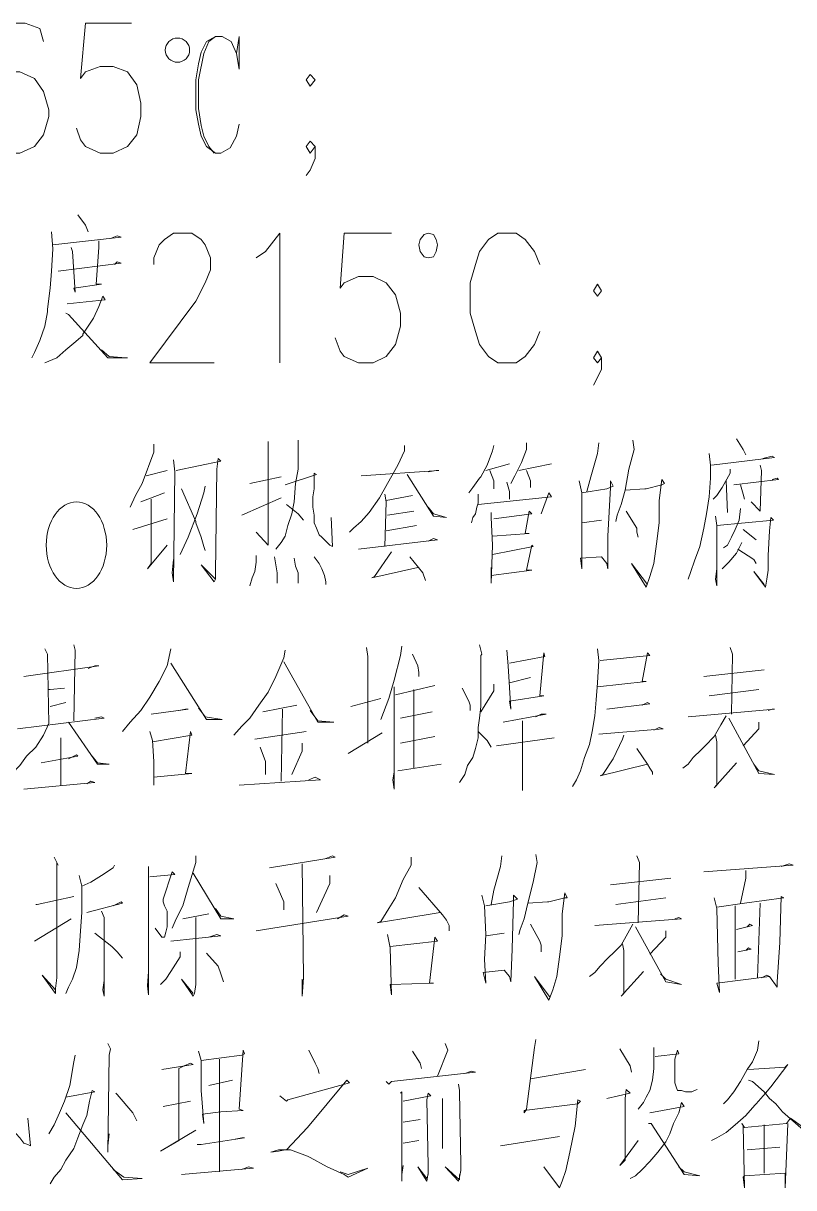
# Model space of a CAD drawing. Header units: millimetres. Extents: x 0 to 588, y 0 to 874.
# Drawn here: x 526.4 to 538.83, y 475.04 to 493.84 of the extents above; entities that cross this region are included whole.
import ezdxf

# ---------------------------------------------------------------- set-up
doc = ezdxf.new("R2010")
doc.units = ezdxf.units.MM
doc.layers.get('0').update_dxf_attribs({"lineweight": 18})

msp = doc.modelspace()

# ---------------------------------------------------------------- linework, layer by layer
at = {"color": 0, "lineweight": 0}
for points in [[(526.732, 493.543), (526.669, 493.755), (526.436, 493.839), (526.288, 493.839), (526.055, 493.755), (525.907, 493.437), (525.843, 492.95), (525.843, 492.442), (525.907, 492.04), (526.055, 491.85), (526.288, 491.744), (526.351, 491.744), (526.584, 491.85), (526.732, 492.04), (526.817, 492.337), (526.817, 492.442), (526.732, 492.739), (526.584, 492.95), (526.351, 493.056), (526.288, 493.056), (526.055, 492.95), (525.907, 492.739), (525.843, 492.442)], [(528.151, 493.839), (527.41, 493.839), (527.325, 492.95), (527.41, 493.056), (527.643, 493.141), (527.854, 493.141), (528.087, 493.056), (528.235, 492.845), (528.299, 492.548), (528.299, 492.337), (528.235, 492.04), (528.087, 491.85), (527.854, 491.744), (527.643, 491.744), (527.41, 491.85), (527.325, 491.956), (527.262, 492.146)], [(529.886, 492.21), (529.844, 492.019), (529.738, 491.829), (529.59, 491.744), (529.505, 491.744), (529.357, 491.85), (529.273, 492.019), (529.23, 492.21), (529.188, 492.442), (529.188, 492.929), (529.23, 493.183), (529.273, 493.374), (529.357, 493.543), (529.505, 493.628), (529.611, 493.628), (529.759, 493.543), (529.844, 493.353), (529.886, 493.628), (529.886, 493.099), (529.844, 493.353)], [(529.484, 491.744), (529.399, 491.85), (529.315, 492.019), (529.273, 492.188), (529.23, 492.464), (529.23, 492.929), (529.315, 493.353), (529.399, 493.543), (529.505, 493.628)], [(530.966, 491.384), (531.029, 491.469), (531.114, 491.659), (531.114, 491.85), (531.029, 491.935), (530.966, 491.85), (531.029, 491.744), (531.114, 491.85)], [(527.283, 490.749), (527.41, 490.58), (527.452, 490.474)], [(526.86, 490.474), (526.881, 490.199), (526.86, 489.839), (526.838, 489.564), (526.796, 489.225), (526.796, 489.183), (526.754, 488.95), (526.669, 488.717), (526.584, 488.527), (526.542, 488.442)], [(526.881, 490.262), (527.981, 490.389), (527.918, 490.411), (527.812, 490.368)], [(528.51, 489.944), (528.51, 490.051), (528.595, 490.262), (528.68, 490.347), (528.828, 490.453), (529.124, 490.453), (529.273, 490.347), (529.336, 490.262), (529.421, 490.051), (529.421, 489.86), (529.336, 489.649), (529.188, 489.352), (528.447, 488.357), (529.484, 488.357)], [(530.162, 490.051), (530.31, 490.156), (530.543, 490.453), (530.543, 488.357)], [(532.342, 490.453), (531.58, 490.453), (531.516, 489.564), (531.58, 489.649), (531.812, 489.754), (532.045, 489.754), (532.257, 489.649), (532.405, 489.458), (532.49, 489.162), (532.49, 488.95), (532.405, 488.654), (532.257, 488.463), (532.045, 488.357), (531.812, 488.357), (531.58, 488.463), (531.516, 488.548), (531.432, 488.76)], [(534.734, 489.944), (534.649, 490.156), (534.501, 490.347), (534.352, 490.453), (534.056, 490.453), (533.908, 490.347), (533.76, 490.156), (533.696, 489.944), (533.612, 489.649), (533.612, 489.162), (533.696, 488.865), (533.76, 488.654), (533.908, 488.463), (534.056, 488.357), (534.352, 488.357), (534.501, 488.463), (534.649, 488.654), (534.734, 488.865)], [(527.177, 490.22), (527.198, 490.156), (527.24, 489.5), (527.219, 489.564), (527.664, 489.627), (527.579, 489.627), (527.621, 490.22), (527.621, 490.326)], [(526.965, 489.839), (527.981, 489.966), (527.918, 489.987), (527.875, 489.944)], [(527.114, 489.31), (527.727, 489.373), (527.685, 489.437), (527.621, 489.267), (527.537, 489.077), (527.452, 488.95), (527.367, 488.823), (527.367, 488.802), (527.219, 488.675), (527.092, 488.569), (526.944, 488.442), (526.754, 488.357)], [(527.092, 489.162), (527.135, 489.14), (527.77, 488.442), (528.087, 488.442), (528.066, 488.442), (527.791, 488.463), (527.664, 488.569)], [(535.601, 487.998), (535.728, 488.252), (535.728, 488.442), (535.665, 488.548), (535.601, 488.442), (535.665, 488.357), (535.728, 488.442)], [(528.51, 487.045), (528.51, 486.918), (528.32, 486.41), (528.214, 486.219), (528.13, 486.029)], [(530.352, 487.087), (530.352, 485.415), (530.162, 485.627)], [(530.839, 487.108), (530.839, 486.643), (530.797, 486.41), (530.775, 486.114), (530.733, 485.923), (530.669, 485.733), (530.627, 485.563), (530.564, 485.457), (530.479, 485.352)], [(532.553, 487.024), (532.553, 486.939), (532.447, 486.706), (532.278, 486.41), (532.151, 486.177), (531.982, 485.944), (531.855, 485.796), (531.728, 485.69), (531.664, 485.627)], [(533.993, 487.024), (533.971, 486.939), (533.887, 486.706), (533.781, 486.516), (533.76, 486.495), (533.654, 486.346), (533.591, 486.262)], [(534.522, 487.066), (534.522, 486.96), (534.437, 486.749), (534.331, 486.537), (534.268, 486.41)], [(535.686, 487.066), (535.665, 486.897), (535.559, 486.516), (535.495, 486.283)], [(536.236, 487.108), (536.258, 486.96), (536.173, 486.643), (536.109, 486.304), (536.046, 486.071), (535.982, 485.902), (535.961, 485.796)], [(537.909, 487.13), (538.014, 486.96), (538.057, 486.876)], [(537.464, 486.897), (537.485, 486.706), (537.485, 486.495), (537.464, 486.198), (537.422, 485.923), (537.379, 485.69), (537.316, 485.394), (537.231, 485.161), (537.168, 484.992), (537.125, 484.865)], [(537.506, 486.706), (538.522, 486.833), (538.48, 486.854), (538.332, 486.812)], [(528.828, 486.791), (528.849, 486.601), (528.828, 484.822), (528.807, 484.971), (528.828, 485.182)], [(528.87, 486.622), (529.59, 486.77), (529.548, 486.812), (529.527, 486.643), (529.505, 484.971), (529.505, 484.865), (529.484, 484.822), (529.273, 485.098), (529.505, 484.865)], [(533.866, 486.622), (534.247, 486.728)], [(534.395, 486.622), (534.924, 486.728)], [(537.803, 486.643), (537.803, 486.579), (537.676, 486.346), (537.591, 486.219), (537.528, 486.156)], [(538.289, 486.706), (538.311, 486.622), (538.289, 485.966), (538.141, 486.114)], [(528.384, 486.537), (528.722, 486.622)], [(530.056, 486.41), (530.564, 486.516)], [(530.627, 486.389), (531.135, 486.558), (531.093, 486.579), (531.093, 486.325), (531.072, 486.198), (531.072, 486.029), (531.093, 485.902), (531.093, 485.775), (531.135, 485.69), (531.178, 485.584), (531.22, 485.542), (531.304, 485.457), (531.347, 485.415), (531.389, 485.394), (531.368, 485.86)], [(531.855, 486.537), (533.104, 486.622), (533.061, 486.622), (532.934, 486.601)], [(532.596, 486.558), (533.019, 485.881), (533.231, 485.86), (533.019, 485.923), (532.934, 486.029)], [(533.929, 486.622), (533.993, 486.452), (533.993, 486.325)], [(534.522, 486.622), (534.585, 486.452), (534.585, 486.346)], [(535.369, 486.452), (535.411, 486.262), (535.411, 485.034), (535.39, 485.204), (535.728, 485.225), (535.813, 485.119), (535.834, 485.034), (535.834, 485.563), (535.876, 486.346), (535.876, 486.452), (535.919, 486.368), (535.813, 486.325), (535.411, 486.262)], [(536.109, 486.304), (536.427, 486.325), (536.448, 486.325), (536.702, 486.389), (536.744, 486.41), (536.702, 486.474), (536.66, 486.135), (536.66, 485.775), (536.617, 485.436), (536.575, 485.119), (536.511, 484.907), (536.448, 484.738), (536.215, 485.119), (536.469, 484.78)], [(537.739, 486.452), (537.76, 485.944)], [(537.866, 486.389), (538.586, 486.474), (538.565, 486.495), (538.48, 486.474)], [(528.68, 486.262), (528.299, 486.114)], [(529.336, 486.368), (529.315, 486.262), (529.209, 485.923), (529.061, 485.542), (528.934, 485.267)], [(528.955, 486.325), (529.188, 485.796), (529.188, 485.775), (529.273, 485.542), (529.315, 485.394), (529.336, 485.33)], [(533.739, 486.071), (534.924, 486.198), (534.882, 486.262), (534.755, 485.923)], [(534.204, 486.431), (534.247, 486.283), (534.247, 486.156)], [(537.972, 486.389), (538.014, 486.241), (538.035, 486.156)], [(528.468, 486.156), (528.468, 485.119), (528.405, 485.034), (528.722, 485.415)], [(529.929, 485.902), (530.564, 486.177)], [(530.648, 486.071), (530.839, 485.923), (530.923, 485.817)], [(532.236, 486.241), (532.257, 486.114), (532.236, 485.394)], [(532.257, 486.135), (532.68, 486.219)], [(533.739, 486.241), (533.739, 486.092), (533.717, 486.029), (533.696, 485.923), (533.654, 485.86), (533.633, 485.775)], [(532.702, 485.966), (532.278, 485.902)], [(533.95, 485.944), (533.95, 485.86), (533.971, 485.415), (533.95, 484.801), (533.95, 485.055)], [(533.993, 485.839), (534.606, 485.923), (534.564, 485.966), (534.501, 485.606), (534.564, 485.606), (533.971, 485.563)], [(536.13, 485.966), (536.3, 485.69), (536.3, 485.627), (536.321, 485.542)], [(537.57, 485.881), (537.591, 485.733), (537.591, 484.759), (537.57, 484.865), (537.591, 485.034)], [(537.972, 486.008), (537.951, 485.817), (537.887, 485.669), (537.824, 485.542), (537.76, 485.415), (537.697, 485.373)], [(528.722, 485.839), (528.172, 485.669)], [(532.257, 485.648), (532.744, 485.733)], [(535.411, 485.775), (535.728, 485.817)], [(537.591, 485.733), (538.501, 485.817), (538.459, 485.86), (538.438, 485.648), (538.417, 485.246), (538.417, 485.013), (538.395, 484.865), (538.374, 484.738), (538.184, 484.992), (538.353, 484.78)], [(531.812, 485.352), (533.082, 485.5), (533.019, 485.521), (532.934, 485.479)], [(538.014, 485.669), (538.226, 485.5)], [(533.971, 485.267), (534.628, 485.394), (534.606, 485.415), (534.522, 485.013), (534.606, 485.013), (533.95, 484.928)], [(537.993, 485.457), (537.909, 485.288), (537.782, 485.14), (537.676, 485.034)], [(537.93, 485.352), (538.184, 485.182), (538.226, 485.119)], [(530.162, 485.246), (530.162, 485.14), (530.14, 484.992), (530.098, 484.886), (530.056, 484.759)], [(530.458, 485.225), (530.5, 484.971), (530.5, 484.801)], [(530.775, 485.204), (530.797, 485.077), (530.839, 484.971), (530.839, 484.801)], [(531.093, 485.225), (531.178, 485.119), (531.22, 485.034), (531.262, 484.928), (531.283, 484.822), (531.283, 484.78)], [(532.342, 485.309), (532.067, 484.907), (532.024, 484.886), (532.765, 485.055)], [(532.638, 485.225), (532.85, 484.971), (532.892, 484.844)], [(526.754, 483.743), (526.796, 483.658), (526.817, 482.536), (526.732, 482.346), (526.606, 482.156), (526.457, 482.007), (526.351, 481.859), (526.225, 481.732)], [(527.219, 483.807), (527.24, 483.722), (527.219, 482.579)], [(528.786, 483.743), (528.722, 483.468), (528.595, 483.214), (528.447, 482.96), (528.299, 482.748), (528.13, 482.558), (528.003, 482.409)], [(530.627, 483.722), (530.606, 483.595), (530.479, 483.298), (530.352, 483.045), (530.204, 482.833), (530.056, 482.621), (529.929, 482.494), (529.802, 482.346)], [(531.939, 483.764), (531.961, 483.616), (531.961, 482.219)], [(532.511, 483.785), (532.49, 483.637), (532.384, 483.235), (532.299, 482.939), (532.172, 482.6)], [(532.68, 483.658), (532.765, 483.468), (532.786, 483.362), (532.786, 483.298)], [(533.76, 483.807), (533.802, 483.658), (533.781, 483.637), (533.781, 482.812), (533.76, 482.621), (533.739, 482.473), (533.739, 482.304), (533.696, 482.134), (533.654, 481.986), (533.569, 481.859), (533.527, 481.711), (533.442, 481.584)], [(534.204, 483.722), (534.226, 483.468), (534.268, 482.769), (534.247, 482.896), (534.797, 482.981), (534.734, 482.981), (534.797, 483.68), (534.818, 483.616), (534.247, 483.51)], [(535.665, 483.743), (535.686, 483.553), (535.665, 483.193), (535.644, 482.918), (535.622, 482.663), (535.58, 482.409), (535.538, 482.198), (535.453, 481.986), (535.39, 481.774), (535.326, 481.626), (535.263, 481.521)], [(535.707, 483.553), (536.511, 483.637), (536.469, 483.68), (536.385, 483.214), (536.448, 483.214), (535.665, 483.129)], [(537.803, 483.764), (537.845, 483.658), (537.824, 482.685)], [(526.415, 483.298), (527.621, 483.468), (527.558, 483.468), (527.452, 483.425)], [(528.786, 483.51), (529.357, 482.6), (529.611, 482.6), (529.336, 482.642), (529.23, 482.791)], [(530.606, 483.531), (531.156, 482.558), (531.41, 482.558), (531.156, 482.579), (531.029, 482.748)], [(534.247, 483.193), (534.585, 483.277)], [(537.379, 483.298), (538.353, 483.404)], [(526.817, 483.087), (526.838, 483.087), (527.071, 483.108)], [(532.384, 483.129), (532.384, 481.478), (532.363, 481.626), (532.384, 481.753)], [(532.405, 483.002), (533.04, 483.15)], [(532.702, 483.087), (532.702, 481.817)], [(533.485, 483.108), (533.591, 482.896), (533.612, 482.833), (533.612, 482.748)], [(533.993, 483.171), (533.993, 483.066), (533.781, 482.727)], [(537.464, 482.981), (538.268, 483.087)], [(526.838, 482.812), (527.092, 482.875)], [(531.686, 482.812), (532.172, 482.939)], [(535.813, 482.769), (536.511, 482.854), (536.469, 482.875), (536.385, 482.833)], [(528.468, 482.685), (529.061, 482.769), (529.019, 482.769), (528.913, 482.748)], [(530.818, 482.833), (530.267, 482.727)], [(530.585, 482.769), (530.564, 481.605)], [(532.49, 482.621), (532.998, 482.727)], [(534.141, 482.558), (534.839, 482.685), (534.755, 482.685), (534.67, 482.642)], [(537.125, 482.642), (538.522, 482.769), (538.48, 482.769), (538.417, 482.748)], [(526.309, 482.452), (527.706, 482.621), (527.664, 482.642), (527.558, 482.621)], [(527.135, 482.558), (527.6, 481.88), (527.791, 481.88), (527.6, 481.901), (527.516, 482.007)], [(534.458, 482.579), (534.458, 481.457), (534.458, 481.732)], [(537.739, 482.663), (537.654, 482.515), (537.549, 482.325), (537.506, 482.283), (537.443, 482.219), (537.337, 482.113), (537.21, 481.986), (537.125, 481.88), (537.041, 481.817)], [(537.782, 482.621), (538.268, 481.732), (538.522, 481.711), (538.268, 481.774), (538.184, 481.88)], [(538.268, 482.558), (538.268, 482.452), (538.014, 482.177)], [(528.447, 482.409), (528.489, 482.261), (528.51, 481.923), (528.51, 481.542), (528.51, 481.669), (529.124, 481.732), (529.019, 481.732), (529.103, 482.409), (529.124, 482.346), (528.489, 482.24)], [(530.966, 482.409), (530.14, 482.283)], [(531.643, 482.05), (532.193, 482.388)], [(532.49, 482.219), (533.04, 482.325)], [(533.739, 482.409), (533.887, 482.261), (533.95, 482.156)], [(535.686, 482.367), (536.723, 482.452), (536.66, 482.473), (536.575, 482.431)], [(536.088, 482.346), (536.067, 482.283), (535.919, 481.965), (535.75, 481.711), (535.707, 481.69), (536.469, 481.88), (536.3, 482.134)], [(537.57, 482.346), (537.591, 482.24), (537.591, 481.542), (537.549, 481.499), (537.909, 481.901)], [(527.008, 482.304), (527.008, 481.542)], [(530.225, 482.156), (530.31, 481.923), (530.31, 481.711)], [(530.902, 482.219), (530.902, 482.092), (530.733, 481.711)], [(534.035, 482.177), (534.966, 482.304)], [(526.69, 481.901), (527.283, 482.007), (527.262, 482.029), (527.135, 481.965)], [(532.447, 481.774), (533.146, 481.88)], [(536.469, 481.88), (536.511, 481.817), (536.554, 481.753), (536.554, 481.711)], [(526.415, 481.478), (527.558, 481.584), (527.495, 481.605), (527.431, 481.563)], [(529.886, 481.542), (531.199, 481.626), (531.114, 481.669), (531.008, 481.626)], [(526.902, 480.377), (526.965, 480.25), (526.944, 480.293), (526.944, 478.43), (526.923, 478.261), (526.923, 478.176), (526.711, 478.473), (526.923, 478.24)], [(527.875, 480.25), (527.854, 480.208), (527.664, 480.081), (527.495, 479.975), (527.346, 479.912)], [(529.188, 480.399), (529.188, 480.293), (529.061, 479.891), (528.976, 479.594), (528.87, 479.383), (528.807, 479.235)], [(530.373, 480.208), (531.432, 480.377), (531.389, 480.399), (531.283, 480.356)], [(530.902, 480.272), (530.923, 478.43), (530.902, 478.134), (530.902, 478.409)], [(532.659, 480.377), (532.659, 480.25), (532.532, 480.018), (532.405, 479.721), (532.299, 479.552), (532.172, 479.34), (532.109, 479.319), (532.511, 479.383), (533.125, 479.488)], [(534.12, 480.399), (534.098, 480.229), (533.993, 479.848), (533.95, 479.615)], [(534.67, 480.42), (534.691, 480.293), (534.628, 479.975), (534.543, 479.637), (534.48, 479.383), (534.416, 479.213), (534.395, 479.129)], [(536.3, 480.399), (536.342, 480.293), (536.321, 479.319)], [(537.379, 480.145), (538.819, 480.25), (538.755, 480.272), (538.628, 480.229)], [(527.304, 480.081), (527.346, 479.912), (527.346, 479.488), (527.325, 479.192), (527.304, 478.875), (527.262, 478.599), (527.198, 478.409), (527.135, 478.282), (527.092, 478.176)], [(528.426, 480.229), (528.426, 478.155), (528.405, 478.303), (528.426, 478.536)], [(528.447, 480.06), (528.849, 480.102), (528.807, 480.145), (528.659, 479.7), (528.659, 479.658), (528.68, 479.594), (528.722, 479.51), (528.722, 479.256), (528.701, 479.171), (528.68, 479.086), (528.638, 479.086), (528.532, 479.235)], [(529.145, 480.123), (529.59, 479.383), (529.802, 479.383), (529.59, 479.425), (529.505, 479.552)], [(531.347, 480.081), (531.347, 479.954), (531.135, 479.488)], [(538.057, 480.166), (538.057, 480.039), (537.972, 479.637)], [(530.479, 479.954), (530.606, 479.658), (530.606, 479.531)], [(532.786, 479.891), (533.167, 479.446), (533.231, 479.361), (533.273, 479.277), (533.273, 479.192)], [(535.876, 479.933), (536.85, 480.039)], [(526.606, 479.615), (526.627, 479.615), (527.219, 479.743)], [(533.802, 479.764), (533.845, 479.594), (533.866, 479.129), (533.845, 478.726), (533.866, 478.346), (533.823, 478.515), (534.162, 478.557), (534.247, 478.451), (534.268, 478.367), (534.289, 478.896), (534.31, 479.679), (534.31, 479.764), (534.374, 479.7), (534.247, 479.658), (533.866, 479.594)], [(534.543, 479.637), (534.861, 479.658), (534.882, 479.658), (535.136, 479.721), (535.178, 479.721), (535.136, 479.806), (535.093, 479.467), (535.093, 479.108), (535.051, 478.769), (535.009, 478.451), (534.945, 478.24), (534.882, 478.07), (534.649, 478.451), (534.903, 478.113)], [(535.961, 479.615), (536.765, 479.721)], [(537.549, 479.721), (537.591, 479.552), (537.612, 478.663), (537.633, 478.197), (537.591, 478.346), (538.438, 478.451), (538.395, 478.473), (538.311, 478.43)], [(538.438, 478.451), (538.565, 478.282), (538.565, 478.367), (538.607, 479.002), (538.628, 479.743), (538.67, 479.721), (538.035, 479.637), (537.591, 479.573)], [(527.431, 479.488), (528.003, 479.637), (527.981, 479.658), (527.854, 479.594)], [(527.664, 479.51), (527.706, 479.404), (527.706, 478.134), (527.685, 478.24), (527.706, 478.388)], [(537.887, 479.594), (537.887, 478.409)], [(538.289, 479.637), (538.247, 478.43)], [(526.584, 479.023), (527.177, 479.383)], [(529.188, 479.404), (529.188, 478.324), (529.167, 478.176), (529.145, 478.134), (528.955, 478.409), (529.145, 478.176)], [(528.976, 479.383), (529.399, 479.467)], [(530.162, 479.192), (531.643, 479.425), (531.58, 479.446), (531.474, 479.383)], [(534.585, 479.298), (534.734, 479.023), (534.755, 478.959), (534.755, 478.853)], [(536.236, 479.298), (536.152, 479.15), (536.046, 478.959), (535.94, 478.853), (535.834, 478.748), (535.707, 478.621), (535.622, 478.515), (535.538, 478.451)], [(535.622, 479.277), (537.019, 479.383), (536.977, 479.404), (536.914, 479.383)], [(537.909, 479.213), (538.163, 479.277), (538.12, 479.298), (538.078, 479.256)], [(527.558, 479.15), (527.833, 478.938), (527.918, 478.853), (528.003, 478.748)], [(528.786, 479.023), (529.59, 479.108), (529.527, 479.129), (529.399, 479.086)], [(532.278, 479.129), (532.321, 478.917), (532.342, 478.155), (532.321, 478.324), (533.019, 478.346), (532.956, 478.346), (533.04, 479.086), (533.082, 479.023), (532.321, 478.938)], [(533.866, 479.108), (534.162, 479.15)], [(536.279, 479.256), (536.765, 478.367), (537.019, 478.324), (536.765, 478.409), (536.681, 478.494)], [(536.765, 479.192), (536.765, 479.086), (536.511, 478.811)], [(536.067, 478.981), (536.088, 478.875), (536.088, 478.176), (536.046, 478.134), (536.406, 478.536)], [(528.934, 478.853), (528.934, 478.769), (528.786, 478.536), (528.701, 478.409), (528.616, 478.324)], [(529.357, 478.832), (529.548, 478.621), (529.59, 478.494), (529.632, 478.367)], [(537.93, 478.853), (538.141, 478.896), (538.099, 478.917), (538.057, 478.875)], [(534.67, 477.435), (534.649, 477.308), (534.522, 476.313), (534.48, 476.25), (534.48, 476.292), (535.347, 476.398), (535.39, 476.44), (535.347, 476.462), (535.305, 476.038), (535.22, 475.615), (535.157, 475.319), (535.093, 475.149), (535.051, 475.043), (534.797, 475.382), (535.051, 475.043)], [(527.77, 477.372), (527.812, 477.287), (527.791, 477.181), (527.77, 475.615), (527.77, 475.721), (527.791, 475.911)], [(529.23, 477.245), (529.273, 477.097), (529.273, 476.61), (529.315, 476.081), (529.294, 476.229), (529.59, 476.271), (529.95, 476.292), (529.886, 476.313), (529.95, 477.266), (529.971, 477.202), (529.929, 477.181), (529.273, 477.097)], [(531.008, 477.266), (531.114, 477.054), (531.156, 476.97), (531.178, 476.885)], [(532.68, 477.245), (532.807, 477.054), (532.828, 476.97)], [(533.21, 477.372), (533.252, 477.266), (533.082, 476.843)], [(536.025, 477.287), (536.194, 477.012), (536.215, 476.906)], [(536.575, 477.308), (536.575, 476.97), (536.554, 476.779), (536.511, 476.61), (536.448, 476.504), (536.406, 476.419), (536.321, 476.313)], [(536.596, 477.16), (536.977, 477.202), (536.956, 477.266), (536.914, 477.118), (536.914, 476.737), (536.935, 476.673), (536.956, 476.61), (537.019, 476.61), (537.083, 476.589), (537.189, 476.589), (537.231, 476.61), (537.274, 476.631)], [(538.268, 477.414), (538.247, 477.266), (538.163, 477.075), (538.078, 476.949), (537.972, 476.758), (537.866, 476.589), (537.76, 476.462), (537.697, 476.398)], [(527.24, 477.181), (527.219, 477.075), (527.156, 476.695), (527.071, 476.44), (526.986, 476.25), (526.902, 476.06), (526.817, 475.911)], [(528.638, 476.949), (529.145, 477.033), (529.103, 477.054), (528.997, 477.012), (528.913, 476.97), (528.913, 475.805), (528.616, 475.636), (529.188, 475.975)], [(529.569, 477.118), (529.569, 475.298)], [(525.759, 476.695), (526.267, 476.864), (526.225, 476.885), (526.203, 476.779), (526.203, 476.631), (526.182, 476.504), (526.182, 476.335), (526.203, 476.208), (526.225, 476.081), (526.246, 475.996), (526.288, 475.911), (526.351, 475.848), (526.415, 475.763), (526.479, 475.742), (526.521, 475.721), (526.479, 476.165)], [(532.257, 476.758), (532.299, 476.716), (532.342, 476.758), (533.696, 476.906), (533.633, 476.927), (533.527, 476.885)], [(535.474, 476.949), (534.585, 476.8)], [(538.099, 476.949), (538.692, 476.991), (538.734, 477.033), (538.459, 476.673), (538.374, 476.567), (538.226, 476.398), (538.205, 476.377), (538.057, 476.208), (537.887, 476.06), (537.739, 475.933), (537.591, 475.848), (537.506, 475.805)], [(529.399, 476.695), (529.78, 476.779)], [(530.543, 476.525), (530.648, 476.44), (530.669, 476.462), (531.664, 476.737), (531.622, 476.779), (530.987, 476.017), (530.648, 475.657), (530.521, 475.657), (530.394, 475.615), (530.521, 475.636), (530.627, 475.657), (530.712, 475.657), (530.987, 475.551), (531.029, 475.53), (531.304, 475.382), (531.58, 475.255), (531.643, 475.213), (531.961, 475.361), (531.643, 475.255), (531.516, 475.298)], [(533.421, 476.716), (533.442, 476.61), (533.442, 476.589), (533.463, 475.425), (533.463, 475.319), (533.442, 475.213), (533.421, 475.149), (533.21, 475.382), (533.442, 475.171), (533.442, 475.255)], [(538.099, 476.779), (538.163, 476.758), (538.353, 476.589), (538.438, 476.483), (538.543, 476.398), (538.649, 476.271), (538.988, 475.975), (539.242, 476.06), (538.988, 476.017), (538.776, 476.165), (538.713, 476.081), (538.035, 476.017), (537.993, 476.081), (538.014, 476.038), (538.035, 475.043), (538.014, 475.213), (538.035, 475.234), (538.692, 475.276), (538.692, 475.043), (538.734, 476.081)], [(527.092, 476.504), (527.558, 476.589), (527.516, 476.61), (527.473, 476.44), (527.431, 476.208), (527.367, 476.06), (527.283, 475.848), (527.219, 475.678), (527.092, 475.488), (527.008, 475.34), (526.902, 475.213), (526.838, 475.107)], [(527.897, 476.567), (527.918, 476.546), (528.172, 476.25), (528.235, 476.123)], [(532.49, 476.567), (532.511, 476.589), (532.511, 475.149), (532.511, 475.255), (532.532, 475.403)], [(532.532, 476.44), (532.977, 476.525), (532.934, 476.567), (532.913, 476.462), (532.934, 475.403), (532.934, 475.276), (532.913, 475.149), (532.765, 475.382), (532.913, 475.192), (532.934, 475.255)], [(533.167, 476.483), (533.167, 475.678), (533.167, 475.89)], [(535.813, 476.483), (536.194, 476.567), (536.13, 476.631), (536.109, 476.483), (536.109, 475.488), (536.025, 475.403), (536.321, 475.805)], [(529.103, 476.44), (528.659, 476.356)], [(536.511, 476.25), (537.062, 476.356), (537.019, 476.419), (536.977, 476.25), (536.893, 476.081), (536.829, 475.911), (536.765, 475.784), (536.639, 475.615), (536.511, 475.467), (536.385, 475.34), (536.279, 475.234), (536.194, 475.192)], [(527.092, 476.25), (528.003, 475.171), (528.32, 475.192), (528.024, 475.213), (527.854, 475.34)], [(532.532, 476.102), (532.807, 476.144)], [(536.49, 476.081), (536.533, 476.081), (537.062, 475.255), (537.316, 475.234), (537.062, 475.298), (536.977, 475.382)], [(538.353, 476.06), (538.353, 475.276)], [(529.209, 475.742), (529.273, 475.742), (529.971, 475.848), (529.929, 475.848), (529.823, 475.827)], [(532.786, 475.805), (532.532, 475.763)], [(534.098, 475.721), (535.051, 475.869)], [(538.078, 475.657), (538.607, 475.7)], [(528.955, 475.255), (530.119, 475.361), (530.034, 475.382), (529.929, 475.34)]]:
    msp.add_lwpolyline(points, dxfattribs=at)
for points in [[(531.029, 492.824), (531.114, 492.929), (531.029, 493.014), (530.966, 492.929)], [(533.082, 490.262), (533.061, 490.347), (533.019, 490.431), (532.934, 490.453), (532.871, 490.431), (532.807, 490.347), (532.786, 490.262), (532.807, 490.156), (532.871, 490.072), (532.934, 490.051), (533.019, 490.072), (533.061, 490.156)], [(535.665, 489.437), (535.728, 489.522), (535.665, 489.627), (535.601, 489.522)]]:
    msp.add_lwpolyline(points, close=True, dxfattribs=at)
msp.add_circle((528.891, 493.406), 0.196, dxfattribs=at)
msp.add_ellipse((527.262, 485.415), major_axis=(0, 0.699), ratio=0.69697, dxfattribs=at)

doc.saveas('drawing.dxf')
